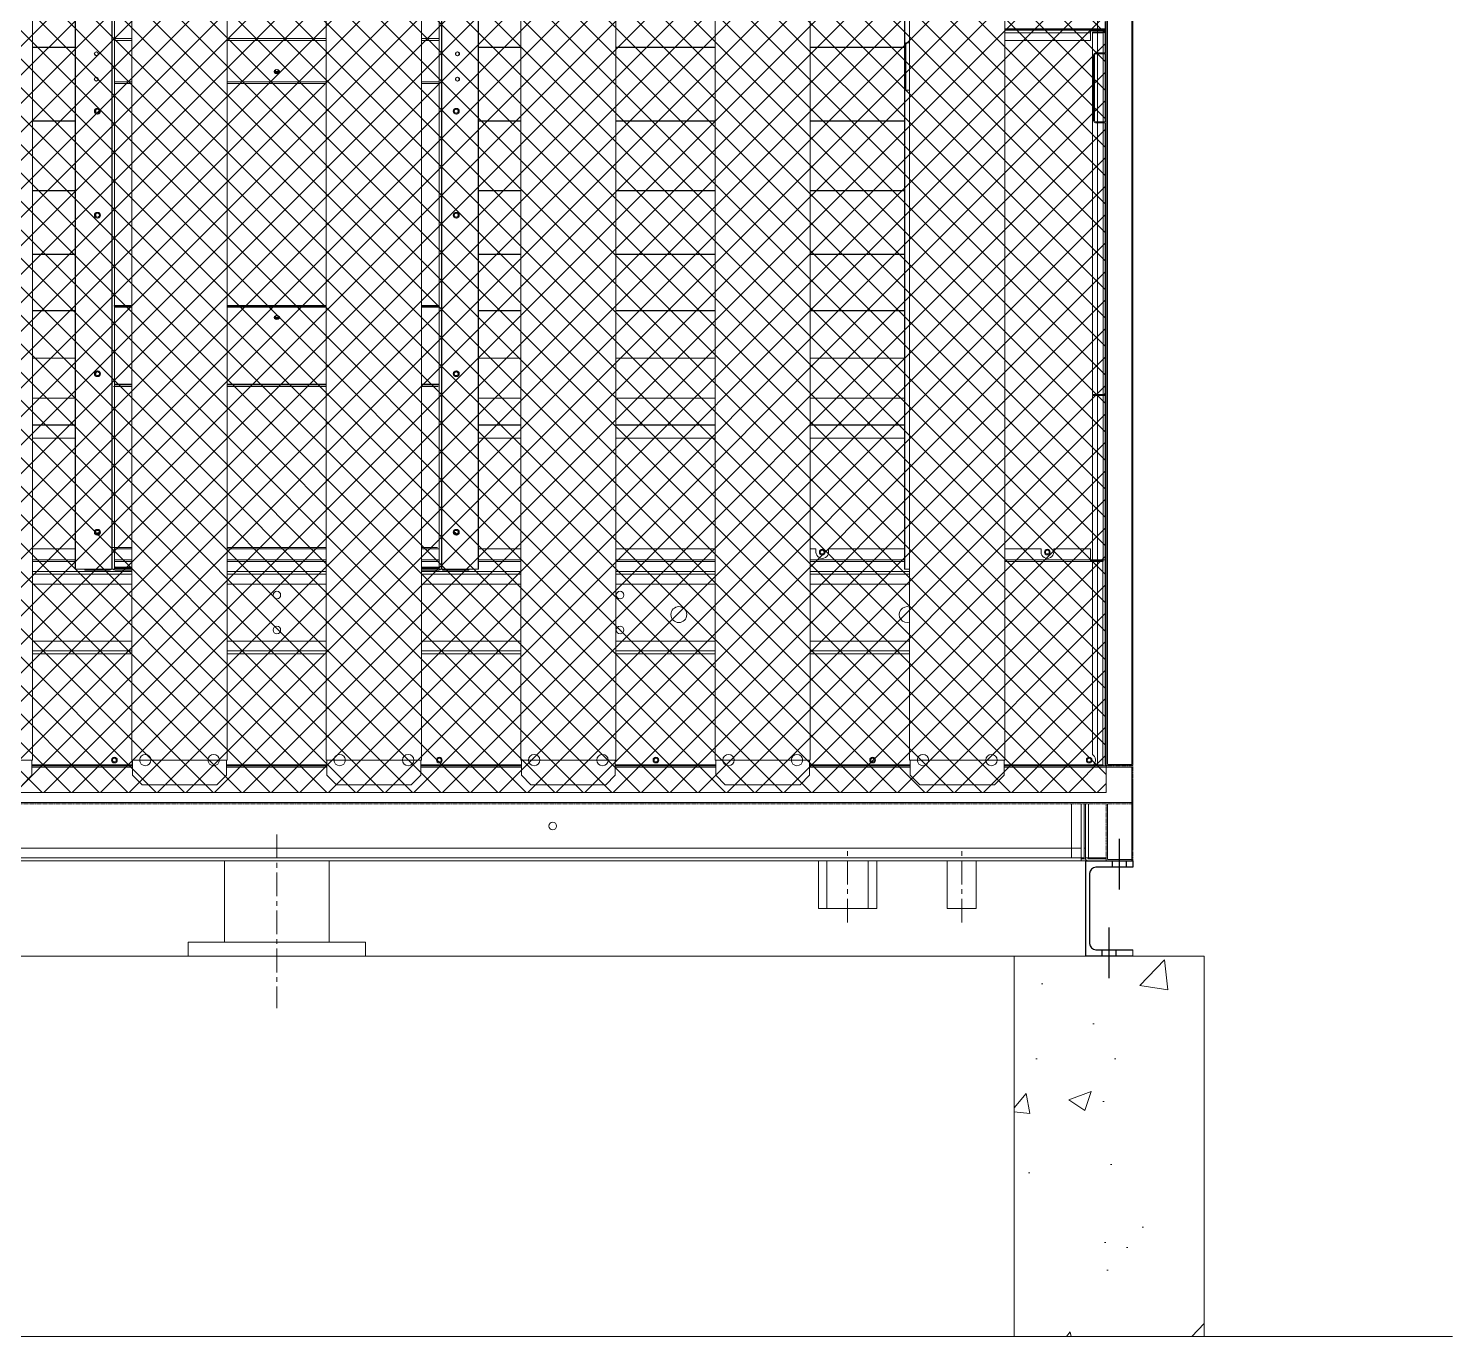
# Model space of a CAD drawing. Header units: millimetres. Extents: x -664091 to 30318, y -141645 to 21846.
# Drawn here: x 21176 to 23421, y 7885 to 9948 of the extents above; entities that cross this region are included whole.
import ezdxf

# ---------------------------------------------------------------- set-up
doc = ezdxf.new("R2010")
doc.units = ezdxf.units.MM
for name, pattern in [('CENTER', [2, 1.25, -0.25, 0.25, -0.25]), ('CENTERX2', [4, 2.5, -0.5, 0.5, -0.5]), ('HIDDEN', [0.375, 0.25, -0.125]), ('HIDDENX2', [0.75, 0.5, -0.25])]:
    doc.linetypes.add(name, pattern=pattern)
for name, color, linetype in [('3', 7, 'Continuous'), ('center', 1, 'CENTER'), ('HIDD', 2, 'HIDDENX2'), ('냉각탑_기초', 23, 'Continuous')]:
    doc.layers.add(name, color=color, linetype=linetype)

# ---------------------------------------------------------------- blocks, each defined once
blk = doc.blocks.new('2')
at = {"lineweight": 5}
h = blk.add_hatch(dxfattribs=at)
h.set_pattern_fill('ANSI37', scale=10)
h.set_pattern_definition([(45, (-923816.314, -479581.744), (-22.4506403, 22.4506403), []), (135, (-923816.314, -479581.744), (-22.4506403, -22.4506403), [])])
h.paths.add_polyline_path([(20259.3, 10823.3), (20259.3, 8743.3), (22875.3, 8743.3), (22875.3, 10823.3)])
at = {"color": 7, "lineweight": 20}
for p, q in [((22875.3, 8790.4), (22875.3, 11632.2)), ((22917.3, 8790.4), (22917.3, 11632.2)), ((21249.1, 9095.4), (21249.1, 10508.9)), ((21249.6, 9095.4), (21249.6, 10508.9)), ((21307.1, 9095.4), (21307.1, 10508.9)), ((21307.6, 9095.4), (21307.6, 10508.9)), ((21311.1, 9095.4), (21311.1, 10507.7)), ((21823.5, 9095.4), (21823.5, 10507.7)), ((21827, 9095.4), (21827, 10508.9)), ((21827.5, 9095.4), (21827.5, 10508.9)), ((21885, 9095.4), (21885, 10508.9)), ((21885.5, 9095.4), (21885.5, 10508.9)), ((22557.1, 9095.4), (22557.1, 10508.9)), ((22557.6, 9095.4), (22557.6, 10508.9)), ((21182.1, 9091.9), (21338.7, 9091.9)), ((21182.1, 9087.2), (21338.7, 9087.2)), ((21488.7, 9091.9), (21645.3, 9091.9)), ((21488.7, 9087.2), (21645.3, 9087.2)), ((21795.3, 9091.9), (21951.9, 9091.9)), ((21795.3, 9087.2), (21951.9, 9087.2)), ((22101.9, 9091.9), (22258.5, 9091.9)), ((22101.9, 9087.2), (22258.5, 9087.2)), ((22408.5, 9091.9), (22565.1, 9091.9)), ((22408.5, 9087.2), (22565.1, 9087.2)), ((21182.1, 9071.9), (21338.7, 9071.9)), ((21488.7, 9071.9), (21645.3, 9071.9)), ((21795.3, 9071.9), (21951.9, 9071.9)), ((22101.9, 9071.9), (22258.5, 9071.9)), ((22408.5, 9071.9), (22565.1, 9071.9)), ((21338.7, 8981.9), (21182.1, 8981.9)), ((21338.7, 8966.6), (21182.1, 8966.6)), ((21338.7, 8961.9), (21182.1, 8961.9)), ((21645.3, 8981.9), (21488.7, 8981.9)), ((21645.3, 8966.6), (21488.7, 8966.6)), ((21645.3, 8961.9), (21488.7, 8961.9)), ((21951.9, 8981.9), (21795.3, 8981.9)), ((21951.9, 8966.6), (21795.3, 8966.6)), ((21951.9, 8961.9), (21795.3, 8961.9)), ((22258.5, 8981.9), (22101.9, 8981.9)), ((22258.5, 8966.6), (22101.9, 8966.6)), ((22258.5, 8961.9), (22101.9, 8961.9)), ((22565.1, 8981.9), (22408.5, 8981.9)), ((22565.1, 8966.6), (22408.5, 8966.6)), ((22565.1, 8961.9), (22408.5, 8961.9)), ((21339.7, 8785.3), (21181.1, 8785.3)), ((21646.3, 8785.3), (21487.7, 8785.3)), ((21952.9, 8785.3), (21794.3, 8785.3)), ((22259.5, 8785.3), (22100.9, 8785.3)), ((22566.1, 8785.3), (22407.5, 8785.3)), ((22835.6, 8785.3), (22714.1, 8785.3)), ((22835.6, 8655.3), (20299, 8655.3)), ((22835.6, 8640), (20299, 8640)), ((22835.6, 8635.3), (20299, 8635.3)), ((22513.2, 8560.3), (22421.2, 8560.3)), ((22670.2, 8560.3), (22624.2, 8560.3))]:
    blk.add_line(p, q, dxfattribs=at)
at = {"lineweight": 20}
for p, q in [((22875.3, 8785.3), (22875.3, 11595.3)), ((22875.3, 10823.3), (22875.3, 8743.3)), ((21182.1, 8794.3), (21182.1, 10783.3)), ((21338.7, 8794.3), (21338.7, 10783.3)), ((21488.7, 8794.3), (21488.7, 10783.3)), ((21645.3, 8794.3), (21645.3, 10783.3)), ((21795.3, 8794.3), (21795.3, 10783.3)), ((21951.9, 8794.3), (21951.9, 10783.3)), ((22101.9, 8794.3), (22101.9, 10783.3)), ((22258.5, 8794.3), (22258.5, 10783.3)), ((22408.5, 8794.3), (22408.5, 10783.3)), ((22565.1, 8794.3), (22565.1, 10783.3)), ((22715.1, 8794.3), (22715.1, 10783.3)), ((21032.1, 8794.3), (21182.1, 8794.3)), ((21181.1, 8794.3), (21181.1, 8770.3)), ((21338.7, 8794.3), (21339.7, 8794.3)), ((21339.7, 8794.3), (21339.7, 8770.3)), ((21487.7, 8794.3), (21488.7, 8794.3)), ((21487.7, 8794.3), (21487.7, 8770.3)), ((21645.3, 8794.3), (21795.3, 8794.3)), ((21646.3, 8794.3), (21646.3, 8770.3)), ((21794.3, 8794.3), (21794.3, 8770.3)), ((21951.9, 8794.3), (22101.9, 8794.3)), ((21952.9, 8794.3), (21952.9, 8770.3)), ((22100.9, 8794.3), (22100.9, 8770.3)), ((22258.5, 8794.3), (22408.5, 8794.3)), ((22259.5, 8794.3), (22259.5, 8770.3)), ((22407.5, 8794.3), (22407.5, 8770.3)), ((22565.1, 8794.3), (22715.1, 8794.3)), ((22566.1, 8794.3), (22566.1, 8770.3)), ((22714.1, 8794.3), (22714.1, 8770.3)), ((21181.1, 8770.3), (21166.1, 8755.3)), ((21339.7, 8770.3), (21354.7, 8755.3)), ((21487.7, 8770.3), (21472.7, 8755.3)), ((21646.3, 8770.3), (21661.3, 8755.3)), ((21794.3, 8770.3), (21779.3, 8755.3)), ((21952.9, 8770.3), (21967.9, 8755.3)), ((22100.9, 8770.3), (22085.9, 8755.3)), ((22259.5, 8770.3), (22274.5, 8755.3)), ((22407.5, 8770.3), (22392.5, 8755.3)), ((22566.1, 8770.3), (22581.1, 8755.3)), ((22714.1, 8770.3), (22699.1, 8755.3)), ((22875.3, 8743.3), (20259.3, 8743.3)), ((21472.7, 8755.3), (21354.7, 8755.3)), ((21779.3, 8755.3), (21661.3, 8755.3)), ((22085.9, 8755.3), (21967.9, 8755.3)), ((22392.5, 8755.3), (22274.5, 8755.3)), ((22699.1, 8755.3), (22581.1, 8755.3))]:
    blk.add_line(p, q, dxfattribs=at)
at = {"color": 0, "lineweight": 20}
for p, q in [((22861.4, 8786.9), (22861.4, 10707.7)), ((21339.7, 8794.3), (21487.7, 8794.3)), ((22842.3, 8635.3), (22917.3, 8635.3))]:
    blk.add_line(p, q, dxfattribs=at)
at = {"color": 7, "lineweight": 20, "ltscale": 0.00658}
blk.add_line((22873.3, 9947.2), (22873.3, 9959), dxfattribs=at)
at = {"color": 7, "lineweight": 20, "ltscale": 0.284667}
for p, q in [((21311.1, 9932), (21338.7, 9932)), ((21311.1, 9928.9), (21338.7, 9928.9)), ((21488.7, 9932), (21645.3, 9932)), ((21488.7, 9928.9), (21645.3, 9928.9)), ((21795.3, 9932), (21823.5, 9932)), ((21795.3, 9928.9), (21823.5, 9928.9)), ((21338.7, 9861.3), (21311.1, 9861.3)), ((21645.3, 9861.3), (21488.7, 9861.3)), ((21823.5, 9861.3), (21795.3, 9861.3)), ((21311.1, 9511), (21338.7, 9511)), ((21311.1, 9509.9), (21338.7, 9509.9)), ((21338.7, 9509.5), (21311.1, 9509.5)), ((21338.7, 9508.4), (21311.1, 9508.4)), ((21488.7, 9511), (21645.3, 9511)), ((21488.7, 9509.9), (21645.3, 9509.9)), ((21645.3, 9509.5), (21488.7, 9509.5)), ((21645.3, 9508.4), (21488.7, 9508.4)), ((21795.3, 9511), (21823.5, 9511)), ((21795.3, 9509.9), (21823.5, 9509.9)), ((21823.5, 9509.5), (21795.3, 9509.5)), ((21823.5, 9508.4), (21795.3, 9508.4)), ((21311.1, 9386.9), (21338.7, 9386.9)), ((21488.7, 9386.9), (21645.3, 9386.9)), ((21795.3, 9386.9), (21823.5, 9386.9)), ((21311.1, 9385.8), (21338.7, 9385.8)), ((21488.7, 9385.8), (21645.3, 9385.8)), ((21795.3, 9385.8), (21823.5, 9385.8)), ((21311.1, 9110.3), (21338.7, 9110.3)), ((21311.1, 9107.2), (21338.7, 9107.2)), ((21488.7, 9110.3), (21645.3, 9110.3)), ((21488.7, 9107.2), (21645.3, 9107.2)), ((21795.3, 9110.3), (21823.5, 9110.3)), ((21795.3, 9107.2), (21823.5, 9107.2))]:
    blk.add_line(p, q, dxfattribs=at)
at = {"color": 7, "lineweight": 20, "ltscale": 0.100501}
for p, q in [((22715.1, 9947.2), (22873.3, 9947.2)), ((22715.1, 9946.1), (22873.3, 9946.1))]:
    blk.add_line(p, q, dxfattribs=at)
at = {"color": 7, "lineweight": 20, "ltscale": 0.087667}
for p, q in [((22850.2, 9945.4), (22715.1, 9945.4)), ((22850.2, 9941), (22715.1, 9941)), ((22715.1, 9928.9), (22850.2, 9928.9))]:
    blk.add_line(p, q, dxfattribs=at)
at = {"color": 7, "lineweight": 20, "ltscale": 0.011111}
for p, q in [((22870.2, 9945.4), (22850.2, 9945.4)), ((22850.2, 9944.3), (22870.2, 9944.3)), ((22850.2, 9110.3), (22870.2, 9110.3)), ((22870.2, 9108.8), (22850.2, 9108.8)), ((22850.2, 9107.2), (22870.2, 9107.2))]:
    blk.add_line(p, q, dxfattribs=at)
at = {"color": 7, "lineweight": 20, "ltscale": 0.002435}
blk.add_line((22850.2, 9945.4), (22850.2, 9941), dxfattribs=at)
at = {"color": 7, "lineweight": 20, "ltscale": 0.006739}
blk.add_line((22850.2, 9928.9), (22850.2, 9941), dxfattribs=at)
at = {"color": 7, "lineweight": 20, "ltscale": 0.000618889}
blk.add_line((22853.3, 9942.1), (22853.3, 9941), dxfattribs=at)
at = {"color": 7, "lineweight": 20, "ltscale": 0.009389}
for p, q in [((22853.3, 9942.1), (22870.2, 9942.1)), ((22853.3, 9941), (22870.2, 9941)), ((22853.3, 9370.8), (22870.2, 9370.8)), ((22853.3, 9369), (22870.2, 9369)), ((22850.2, 9127.2), (22850.2, 9110.3)), ((22853.3, 9110.3), (22870.2, 9110.3))]:
    blk.add_line(p, q, dxfattribs=at)
at = {"color": 7, "lineweight": 20, "ltscale": 0.316783}
blk.add_line((22853.3, 9941), (22853.3, 9370.8), dxfattribs=at)
at = {"color": 7, "lineweight": 20, "ltscale": 0.000403556}
blk.add_line((22870.2, 9945.4), (22870.2, 9946.1), dxfattribs=at)
at = {"color": 7, "lineweight": 20, "ltscale": 0.00222}
blk.add_line((22870.2, 9946.1), (22870.2, 9942.1), dxfattribs=at)
at = {"color": 7, "lineweight": 20, "ltscale": 0.000638044}
blk.add_line((22870.2, 9944.3), (22870.2, 9945.4), dxfattribs=at)
at = {"color": 7, "lineweight": 20, "ltscale": 0.017627}
blk.add_line((22870.2, 9909.3), (22870.2, 9941), dxfattribs=at)
at = {"color": 7, "lineweight": 20, "ltscale": 0.00164}
for p, q in [((22871.7, 9946.1), (22871.7, 9943.2)), ((22873.3, 9946.1), (22873.3, 9943.2))]:
    blk.add_line(p, q, dxfattribs=at)
at = {"color": 7, "lineweight": 20, "ltscale": 0.000590625}
blk.add_line((22873.3, 9946.1), (22873.3, 9947.2), dxfattribs=at)
at = {"color": 7, "lineweight": 20, "ltscale": 0.018559}
blk.add_line((22873.3, 9909.8), (22873.3, 9943.2), dxfattribs=at)
at = {"color": 7, "lineweight": 20, "ltscale": 0.000888889}
for p, q in [((22873.7, 9947.7), (22875.3, 9947.7)), ((22873.7, 9760.9), (22875.3, 9760.9)), ((22871.7, 9370.2), (22873.3, 9370.2)), ((21264.6, 9093.5), (21264.6, 9095.1)), ((21303.5, 9095.1), (21303.5, 9093.5)), ((21828, 9095.1), (21829.6, 9095.1)), ((21870, 9095.1), (21870, 9093.5)), ((22870.2, 9108.8), (22870.2, 9107.2)), ((22870.3, 8785.3), (22870.3, 8786.9))]:
    blk.add_line(p, q, dxfattribs=at)
at = {"color": 7, "lineweight": 20, "ltscale": 0.0205}
for p, q in [((22873.7, 9910.8), (22873.7, 9947.7)), ((22873.7, 9797.8), (22873.7, 9760.9))]:
    blk.add_line(p, q, dxfattribs=at)
at = {"color": 7, "lineweight": 20, "ltscale": 0.373111}
for p, q in [((21249.1, 9918.5), (21182.1, 9918.5)), ((21182.1, 9918.4), (21249.1, 9918.4)), ((21182.1, 9918.1), (21249.1, 9918.1)), ((21249.1, 9918), (21182.1, 9918)), ((21951.9, 9918.5), (21885.5, 9918.5)), ((21885.5, 9918.4), (21951.9, 9918.4)), ((21885.5, 9918.1), (21951.9, 9918.1)), ((21951.9, 9918), (21885.5, 9918)), ((22258.5, 9918.5), (22101.9, 9918.5)), ((22101.9, 9918.4), (22258.5, 9918.4)), ((22101.9, 9918.1), (22258.5, 9918.1)), ((22258.5, 9918), (22101.9, 9918)), ((22557.1, 9918.5), (22408.5, 9918.5)), ((22408.5, 9918.4), (22557.1, 9918.4)), ((22408.5, 9918.1), (22557.1, 9918.1)), ((22557.1, 9918), (22408.5, 9918)), ((21249.1, 9802.3), (21182.1, 9802.3)), ((21182.1, 9802.2), (21249.1, 9802.2)), ((21182.1, 9802), (21249.1, 9802)), ((21249.1, 9801.9), (21182.1, 9801.9)), ((21951.9, 9802.3), (21885.5, 9802.3)), ((21885.5, 9802.2), (21951.9, 9802.2)), ((21885.5, 9802), (21951.9, 9802)), ((21951.9, 9801.9), (21885.5, 9801.9)), ((22258.5, 9802.3), (22101.9, 9802.3)), ((22101.9, 9802.2), (22258.5, 9802.2)), ((22101.9, 9802), (22258.5, 9802)), ((22258.5, 9801.9), (22101.9, 9801.9)), ((22557.1, 9802.3), (22408.5, 9802.3)), ((22408.5, 9802.2), (22557.1, 9802.2)), ((22408.5, 9802), (22557.1, 9802)), ((22557.1, 9801.9), (22408.5, 9801.9)), ((21249.1, 9692.5), (21182.1, 9692.5)), ((21182.1, 9692.4), (21249.1, 9692.4)), ((21182.1, 9692.2), (21249.1, 9692.2)), ((21249.1, 9692.1), (21182.1, 9692.1)), ((21951.9, 9692.5), (21885.5, 9692.5)), ((21885.5, 9692.4), (21951.9, 9692.4)), ((21885.5, 9692.2), (21951.9, 9692.2)), ((21951.9, 9692.1), (21885.5, 9692.1)), ((22258.5, 9692.5), (22101.9, 9692.5)), ((22101.9, 9692.4), (22258.5, 9692.4)), ((22101.9, 9692.2), (22258.5, 9692.2)), ((22258.5, 9692.1), (22101.9, 9692.1)), ((22557.1, 9692.5), (22408.5, 9692.5)), ((22408.5, 9692.4), (22557.1, 9692.4)), ((22408.5, 9692.2), (22557.1, 9692.2)), ((22557.1, 9692.1), (22408.5, 9692.1)), ((21249.1, 9591.9), (21182.1, 9591.9)), ((21182.1, 9591.8), (21249.1, 9591.8)), ((21182.1, 9591.6), (21249.1, 9591.6)), ((21249.1, 9591.5), (21182.1, 9591.5)), ((21951.9, 9591.9), (21885.5, 9591.9)), ((21885.5, 9591.8), (21951.9, 9591.8)), ((21885.5, 9591.6), (21951.9, 9591.6)), ((21951.9, 9591.5), (21885.5, 9591.5)), ((22258.5, 9591.9), (22101.9, 9591.9)), ((22101.9, 9591.8), (22258.5, 9591.8)), ((22101.9, 9591.6), (22258.5, 9591.6)), ((22258.5, 9591.5), (22101.9, 9591.5)), ((22557.1, 9591.9), (22408.5, 9591.9)), ((22408.5, 9591.8), (22557.1, 9591.8)), ((22408.5, 9591.6), (22557.1, 9591.6)), ((22557.1, 9591.5), (22408.5, 9591.5)), ((21249.1, 9503), (21182.1, 9503)), ((21182.1, 9502.9), (21249.1, 9502.9)), ((21182.1, 9502.7), (21249.1, 9502.7)), ((21249.1, 9502.6), (21182.1, 9502.6)), ((21951.9, 9503), (21885.5, 9503)), ((21885.5, 9502.9), (21951.9, 9502.9)), ((21885.5, 9502.7), (21951.9, 9502.7)), ((21951.9, 9502.6), (21885.5, 9502.6)), ((22258.5, 9503), (22101.9, 9503)), ((22101.9, 9502.9), (22258.5, 9502.9)), ((22101.9, 9502.7), (22258.5, 9502.7)), ((22258.5, 9502.6), (22101.9, 9502.6)), ((22557.1, 9503), (22408.5, 9503)), ((22408.5, 9502.9), (22557.1, 9502.9)), ((22408.5, 9502.7), (22557.1, 9502.7)), ((22557.1, 9502.6), (22408.5, 9502.6)), ((21249.1, 9428.1), (21182.1, 9428.1)), ((21182.1, 9428), (21249.1, 9428)), ((21182.1, 9427.9), (21249.1, 9427.9)), ((21249.1, 9427.8), (21182.1, 9427.8)), ((21951.9, 9428.1), (21885.5, 9428.1)), ((21885.5, 9428), (21951.9, 9428)), ((21885.5, 9427.9), (21951.9, 9427.9)), ((21951.9, 9427.8), (21885.5, 9427.8)), ((22258.5, 9428.1), (22101.9, 9428.1)), ((22101.9, 9428), (22258.5, 9428)), ((22101.9, 9427.9), (22258.5, 9427.9)), ((22258.5, 9427.8), (22101.9, 9427.8)), ((22557.1, 9428.1), (22408.5, 9428.1)), ((22408.5, 9428), (22557.1, 9428)), ((22408.5, 9427.9), (22557.1, 9427.9)), ((22557.1, 9427.8), (22408.5, 9427.8)), ((21249.1, 9365.1), (21182.1, 9365.1)), ((21182.1, 9365), (21249.1, 9365)), ((21182.1, 9364.9), (21249.1, 9364.9)), ((21249.1, 9364.9), (21182.1, 9364.9)), ((21951.9, 9365.1), (21885.5, 9365.1)), ((21885.5, 9365), (21951.9, 9365)), ((21885.5, 9364.9), (21951.9, 9364.9)), ((21951.9, 9364.9), (21885.5, 9364.9)), ((22258.5, 9365.1), (22101.9, 9365.1)), ((22101.9, 9365), (22258.5, 9365)), ((22101.9, 9364.9), (22258.5, 9364.9)), ((22258.5, 9364.9), (22101.9, 9364.9)), ((22557.1, 9365.1), (22408.5, 9365.1)), ((22408.5, 9365), (22557.1, 9365)), ((22408.5, 9364.9), (22557.1, 9364.9)), ((22557.1, 9364.9), (22408.5, 9364.9)), ((21249.1, 9322.7), (21182.1, 9322.7)), ((21182.1, 9322.6), (21249.1, 9322.6)), ((21182.1, 9322.6), (21249.1, 9322.6)), ((21249.1, 9322.6), (21182.1, 9322.6)), ((21951.9, 9322.7), (21885.5, 9322.7)), ((21885.5, 9322.6), (21951.9, 9322.6)), ((21885.5, 9322.6), (21951.9, 9322.6)), ((21951.9, 9322.6), (21885.5, 9322.6)), ((22258.5, 9322.7), (22101.9, 9322.7)), ((22101.9, 9322.6), (22258.5, 9322.6)), ((22101.9, 9322.6), (22258.5, 9322.6)), ((22258.5, 9322.6), (22101.9, 9322.6)), ((22557.1, 9322.7), (22408.5, 9322.7)), ((22408.5, 9322.6), (22557.1, 9322.6)), ((22408.5, 9322.6), (22557.1, 9322.6)), ((22557.1, 9322.6), (22408.5, 9322.6)), ((21182.1, 9302), (21249.1, 9302)), ((21182.1, 9302), (21249.1, 9302)), ((21249.1, 9302), (21182.1, 9302)), ((21885.5, 9302), (21951.9, 9302)), ((21885.5, 9302), (21951.9, 9302)), ((21951.9, 9302), (21885.5, 9302)), ((22101.9, 9302), (22258.5, 9302)), ((22101.9, 9302), (22258.5, 9302)), ((22258.5, 9302), (22101.9, 9302)), ((22408.5, 9302), (22557.1, 9302)), ((22408.5, 9302), (22557.1, 9302)), ((22557.1, 9302), (22408.5, 9302)), ((21182.1, 9110.3), (21249.1, 9110.3)), ((21182.1, 9107.2), (21249.1, 9107.2)), ((21885.5, 9110.3), (21951.9, 9110.3)), ((21885.5, 9107.2), (21951.9, 9107.2)), ((22101.9, 9110.3), (22258.5, 9110.3)), ((22101.9, 9107.2), (22258.5, 9107.2)), ((22408.5, 9110.3), (22557.1, 9110.3)), ((22408.5, 9107.2), (22557.1, 9107.2))]:
    blk.add_line(p, q, dxfattribs=at)
at = {"color": 7, "lineweight": 20, "ltscale": 0.033333}
for p, q in [((22565.1, 9925.4), (22559.2, 9925.4)), ((22559.2, 9850.4), (22565.1, 9850.4))]:
    blk.add_line(p, q, dxfattribs=at)
at = {"color": 7, "lineweight": 20, "ltscale": 0.041667}
blk.add_line((22559.2, 9850.4), (22559.2, 9925.4), dxfattribs=at)
at = {"color": 7, "lineweight": 20, "ltscale": 0.057667}
for p, q in [((22855.3, 9906.2), (22855.3, 9802.4)), ((22856.9, 9906.2), (22856.9, 9802.4))]:
    blk.add_line(p, q, dxfattribs=at)
at = {"color": 7, "lineweight": 20, "ltscale": 0.007667}
for p, q in [((22858.4, 9909.3), (22872.2, 9909.3)), ((22858.4, 9907.7), (22872.2, 9907.7)), ((22858.4, 9800.9), (22872.2, 9800.9)), ((22872.2, 9799.3), (22858.4, 9799.3))]:
    blk.add_line(p, q, dxfattribs=at)
at = {"color": 7, "lineweight": 20, "ltscale": 0.059333}
blk.add_line((22870.2, 9800.9), (22870.2, 9907.7), dxfattribs=at)
at = {"color": 7, "lineweight": 20, "ltscale": 0.059558}
blk.add_line((22873.3, 9800.7), (22873.3, 9907.9), dxfattribs=at)
at = {"color": 7, "lineweight": 20, "ltscale": 0.284666}
for p, q in [((21311.1, 9863.7), (21338.7, 9863.7)), ((21488.7, 9863.7), (21645.3, 9863.7)), ((21795.3, 9863.7), (21823.5, 9863.7))]:
    blk.add_line(p, q, dxfattribs=at)
at = {"color": 7, "lineweight": 20, "ltscale": 0.238045}
blk.add_line((22870.2, 9370.8), (22870.2, 9799.3), dxfattribs=at)
at = {"color": 7, "lineweight": 20, "ltscale": 0.236578}
blk.add_line((22873.3, 9373), (22873.3, 9798.8), dxfattribs=at)
at = {"color": 7, "linetype": 'Continuous', "lineweight": 20}
for p, q in [((21310.1, 9510.4), (21338.7, 9510.4)), ((21488.7, 9510.4), (21645.3, 9510.4)), ((21795.3, 9510.4), (21822.5, 9510.4)), ((21309.5, 9383.4), (21338.7, 9383.4)), ((21488.7, 9383.4), (21645.3, 9383.4)), ((21795.3, 9383.4), (21821.9, 9383.4)), ((21308.4, 9129.4), (21338.7, 9129.4)), ((21488.7, 9129.4), (21645.3, 9129.4)), ((21795.3, 9129.4), (21820.8, 9129.4)), ((21339, 8786.9), (21339, 8794.3))]:
    blk.add_line(p, q, dxfattribs=at)
at = {"color": 7, "lineweight": 20, "ltscale": 0.143679}
for p, q in [((22853.3, 9110.3), (22853.3, 9369)), ((22870.2, 9110.3), (22870.2, 9369)), ((22873.3, 9110.3), (22873.3, 9369))]:
    blk.add_line(p, q, dxfattribs=at)
at = {"color": 7, "lineweight": 20, "ltscale": 0.00103}
blk.add_line((22870.2, 9369), (22870.2, 9370.8), dxfattribs=at)
at = {"color": 7, "lineweight": 20, "ltscale": 0.001722}
for p, q in [((22873.3, 9369), (22870.2, 9369)), ((22850.2, 9107.2), (22850.2, 9110.3)), ((22873.3, 9110.3), (22870.2, 9110.3))]:
    blk.add_line(p, q, dxfattribs=at)
at = {"color": 7, "lineweight": 20, "ltscale": 0.00048142}
blk.add_line((22871.7, 9370.2), (22871.7, 9371.1), dxfattribs=at)
at = {"color": 7, "lineweight": 20, "ltscale": 0.000698042}
for p, q in [((22871.7, 9370.2), (22871.7, 9369)), ((22873.3, 9369), (22873.3, 9370.2))]:
    blk.add_line(p, q, dxfattribs=at)
at = {"color": 7, "lineweight": 20, "ltscale": 0.000157563}
blk.add_line((22873.1, 9372.1), (22873.3, 9372.1), dxfattribs=at)
at = {"color": 7, "lineweight": 20, "ltscale": 0.008061}
blk.add_line((22873.3, 9370.2), (22873.3, 9384.7), dxfattribs=at)
at = {"color": 7, "lineweight": 20, "ltscale": 0.000501055}
blk.add_line((22873.3, 9372.1), (22873.3, 9373), dxfattribs=at)
at = {"color": 7, "lineweight": 20, "ltscale": 0.128777}
blk.add_line((21249.1, 9127.2), (21182.1, 9127.2), dxfattribs=at)
at = {"color": 7, "lineweight": 20, "ltscale": 0.02289}
blk.add_line((21338.7, 9127.2), (21311.1, 9127.2), dxfattribs=at)
at = {"color": 7, "lineweight": 20, "ltscale": 0.186111}
for p, q in [((21645.3, 9127.2), (21488.7, 9127.2)), ((22258.5, 9127.2), (22101.9, 9127.2)), ((22417.3, 9127.2), (22408.5, 9127.2))]:
    blk.add_line(p, q, dxfattribs=at)
at = {"color": 7, "lineweight": 20, "ltscale": 0.053444}
blk.add_line((21823.5, 9127.2), (21795.3, 9127.2), dxfattribs=at)
at = {"color": 7, "lineweight": 20, "ltscale": 0.098223}
blk.add_line((21951.9, 9127.2), (21885.5, 9127.2), dxfattribs=at)
at = {"color": 7, "lineweight": 20, "ltscale": 0.002747}
for p, q in [((22417.3, 9122.3), (22417.3, 9127.2)), ((22437.3, 9127.2), (22437.3, 9122.3)), ((22772.3, 9122.3), (22772.3, 9127.2)), ((22792.3, 9127.2), (22792.3, 9122.3))]:
    blk.add_line(p, q, dxfattribs=at)
at = {"color": 7, "lineweight": 20, "ltscale": 0.066555}
blk.add_line((22557.1, 9127.2), (22437.3, 9127.2), dxfattribs=at)
at = {"color": 7, "lineweight": 20, "ltscale": 0.047056}
blk.add_line((22772.3, 9127.2), (22715.1, 9127.2), dxfattribs=at)
at = {"color": 7, "lineweight": 20, "ltscale": 0.032167}
blk.add_line((22850.2, 9127.2), (22792.3, 9127.2), dxfattribs=at)
at = {"color": 7, "lineweight": 20, "ltscale": 0.032222}
for p, q in [((21307.1, 9095.4), (21249.1, 9095.4)), ((21307.6, 9095.4), (21249.6, 9095.4)), ((21827, 9095.4), (21885, 9095.4)), ((21827.5, 9095.4), (21885.5, 9095.4)), ((22565.1, 9095.4), (22557.1, 9095.4)), ((22565.1, 9095.4), (22557.6, 9095.4))]:
    blk.add_line(p, q, dxfattribs=at)
at = {"color": 7, "lineweight": 20, "ltscale": 0.000166667}
for p, q in [((21264.6, 9095.4), (21264.6, 9095.1)), ((21305, 9095.4), (21305, 9095.1)), ((21829.6, 9095.4), (21829.6, 9095.1)), ((21870, 9095.4), (21870, 9095.1)), ((22869.8, 8638.8), (22869.8, 8638.5))]:
    blk.add_line(p, q, dxfattribs=at)
at = {"color": 7, "lineweight": 20, "ltscale": 0.022444}
for p, q in [((21305, 9095.1), (21264.6, 9095.1)), ((21829.6, 9095.1), (21870, 9095.1)), ((21870, 9095.1), (21829.6, 9095.1)), ((21829.6, 9093.5), (21870, 9093.5))]:
    blk.add_line(p, q, dxfattribs=at)
at = {"color": 7, "lineweight": 20, "ltscale": 0.021611}
for p, q in [((21303.5, 9095.1), (21264.6, 9095.1)), ((21303.5, 9093.5), (21264.6, 9093.5))]:
    blk.add_line(p, q, dxfattribs=at)
at = {"color": 7, "lineweight": 20, "ltscale": 0.000833333}
for p, q in [((21308.6, 9095.4), (21307.1, 9095.4)), ((21309.1, 9095.4), (21307.6, 9095.4)), ((21825.5, 9095.4), (21827, 9095.4)), ((21826, 9095.4), (21827.5, 9095.4)), ((22870.2, 9110.3), (22870.2, 9108.8)), ((22847, 8640), (22845.5, 8640)), ((22869.8, 8638.8), (22871.3, 8638.8))]:
    blk.add_line(p, q, dxfattribs=at)
at = {"color": 7, "lineweight": 20, "ltscale": 0.001111}
for p, q in [((21310.6, 9095.4), (21308.6, 9095.4)), ((21311.1, 9095.4), (21309.1, 9095.4)), ((21823.5, 9095.4), (21825.5, 9095.4)), ((21824, 9095.4), (21826, 9095.4)), ((22873.3, 9067.1), (22875.3, 9067.1)), ((22875.3, 8962.1), (22873.3, 8962.1)), ((22873.3, 8912.1), (22875.3, 8912.1)), ((22842.3, 8655.3), (22840.3, 8655.3)), ((22871.3, 8638.8), (22873.3, 8638.8))]:
    blk.add_line(p, q, dxfattribs=at)
at = {"color": 7, "lineweight": 20, "ltscale": 0.031945}
blk.add_line((21311.1, 9098.7), (21338.7, 9098.7), dxfattribs=at)
at = {"color": 7, "lineweight": 20, "ltscale": 0.031389}
for p, q in [((21311.1, 9098.7), (21338.7, 9098.7)), ((21312.1, 9095.9), (21338.7, 9095.9)), ((21312.6, 9095.9), (21338.7, 9095.9)), ((21823.5, 9098.7), (21795.3, 9098.7)), ((21822.5, 9095.9), (21795.3, 9095.9)), ((21822, 9095.9), (21795.3, 9095.9)), ((21312.1, 9093.9), (21338.7, 9093.9)), ((21312.6, 9093.9), (21338.7, 9093.9)), ((21822.5, 9093.9), (21795.3, 9093.9)), ((21822, 9093.9), (21795.3, 9093.9))]:
    blk.add_line(p, q, dxfattribs=at)
at = {"color": 7, "lineweight": 20, "ltscale": 0.031862}
for p, q in [((21311.3, 9096.7), (21338.7, 9096.7)), ((21823.4, 9096.7), (21795.3, 9096.7))]:
    blk.add_line(p, q, dxfattribs=at)
at = {"color": 7, "lineweight": 20, "ltscale": 0.031307}
blk.add_line((21311.3, 9096.7), (21338.7, 9096.7), dxfattribs=at)
at = {"color": 7, "lineweight": 20, "ltscale": 0.031944}
blk.add_line((21823.5, 9098.7), (21795.3, 9098.7), dxfattribs=at)
at = {"color": 7, "lineweight": 20, "ltscale": 0.031306}
blk.add_line((21823.4, 9096.7), (21795.3, 9096.7), dxfattribs=at)
at = {"color": 7, "lineweight": 20, "ltscale": 0.000166668}
blk.add_line((21828, 9095.1), (21828, 9095.4), dxfattribs=at)
at = {"color": 7, "lineweight": 20, "ltscale": 0.000444384}
blk.add_line((21870, 9095.1), (21870, 9094.3), dxfattribs=at)
at = {"color": 7, "lineweight": 20, "ltscale": 0.090334}
for p, q in [((22715.1, 9110.3), (22850.2, 9110.3)), ((22715.1, 9107.2), (22850.2, 9107.2))]:
    blk.add_line(p, q, dxfattribs=at)
at = {"color": 7, "lineweight": 20, "ltscale": 0.169047}
blk.add_line((22853.3, 8803), (22853.3, 9107.2), dxfattribs=at)
at = {"color": 7, "lineweight": 20, "ltscale": 0.177968}
blk.add_line((22869.8, 9107.2), (22869.8, 8786.9), dxfattribs=at)
at = {"color": 7, "lineweight": 20, "ltscale": 0.180579}
blk.add_line((22873.3, 9110.3), (22873.3, 8785.3), dxfattribs=at)
at = {"color": 7, "lineweight": 20, "ltscale": 0.482222}
for p, q in [((21339.7, 8786.9), (21181.1, 8786.9)), ((21339.7, 8785.3), (21181.1, 8785.3)), ((21646.3, 8786.9), (21487.7, 8786.9)), ((21646.3, 8785.3), (21487.7, 8785.3)), ((21952.9, 8786.9), (21794.3, 8786.9)), ((21952.9, 8785.3), (21794.3, 8785.3))]:
    blk.add_line(p, q, dxfattribs=at)
at = {"color": 7, "lineweight": 20, "ltscale": 0.481667}
for p, q in [((22100.9, 8786.9), (22259.5, 8786.9)), ((22100.9, 8785.3), (22259.5, 8785.3)), ((22407.5, 8786.9), (22566.1, 8786.9)), ((22407.5, 8785.3), (22566.1, 8785.3)), ((22714.1, 8786.9), (22870.3, 8786.9)), ((22714.1, 8785.3), (22870.3, 8785.3))]:
    blk.add_line(p, q, dxfattribs=at)
at = {"color": 7, "lineweight": 20, "ltscale": 0.002805}
blk.add_line((22875.3, 8785.3), (22875.3, 8790.3), dxfattribs=at)
at = {"color": 7, "lineweight": 20, "ltscale": 0.06}
blk.add_line((22917.3, 8765.3), (22917.3, 8657.3), dxfattribs=at)
at = {"color": 7, "lineweight": 20, "ltscale": 0.060001}
blk.add_line((22917.3, 8765.3), (22917.3, 8657.3), dxfattribs=at)
at = {"color": 7, "lineweight": 20, "ltscale": 0.0685}
for p, q in [((22820.3, 8725.3), (22820.3, 8640)), ((22835.6, 8640), (22835.6, 8725.3)), ((22840.3, 8640), (22840.3, 8725.3))]:
    blk.add_line(p, q, dxfattribs=at)
at = {"color": 7, "lineweight": 20, "ltscale": 0.078111}
for p, q in [((22842.3, 8725.3), (22842.3, 8640)), ((22847, 8725.3), (22847, 8640))]:
    blk.add_line(p, q, dxfattribs=at)
at = {"color": 1, "linetype": 'CENTERX2', "ltscale": 50}
for p, q in [((22896.3, 8590.3), (22896.3, 8670.3)), ((22879.8, 8450.3), (22879.8, 8530.3))]:
    blk.add_line(p, q, dxfattribs=at)
at = {"color": 7, "lineweight": 20, "ltscale": 0.0085}
for p, q in [((22835.6, 8640), (22835.6, 8655.3)), ((22820.3, 8640), (22835.6, 8640))]:
    blk.add_line(p, q, dxfattribs=at)
at = {"color": 7, "lineweight": 20, "ltscale": 0.071111}
for p, q in [((21484.7, 8635.3), (21484.7, 8507.3)), ((21649.9, 8635.3), (21649.9, 8507.3))]:
    blk.add_line(p, q, dxfattribs=at)
at = {"lineweight": 5}
for p, q in [((22421.2, 8560.3), (22421.2, 8635.3)), ((22434.7, 8560.3), (22434.7, 8635.3)), ((22499.7, 8560.3), (22499.7, 8635.3)), ((22513.2, 8560.3), (22513.2, 8635.3)), ((22624.2, 8560.3), (22624.2, 8635.3)), ((22670.2, 8560.3), (22670.2, 8635.3)), ((20292.3, 8485.3), (22842.3, 8485.3))]:
    blk.add_line(p, q, dxfattribs=at)
at = {"color": 7, "lineweight": 20, "ltscale": 0.002611}
for p, q in [((22835.6, 8640), (22835.6, 8635.3)), ((22840.3, 8640), (22835.6, 8640)), ((22842.3, 8640), (22847, 8640))]:
    blk.add_line(p, q, dxfattribs=at)
at = {"color": 7, "lineweight": 20, "ltscale": 0.003809}
blk.add_line((22842.5, 8638.8), (22835.6, 8638.8), dxfattribs=at)
at = {"color": 7, "lineweight": 20, "ltscale": 0.006333}
blk.add_line((22847, 8635.3), (22835.6, 8635.3), dxfattribs=at)
at = {"color": 7, "lineweight": 25, "ltscale": 0.125}
for p, q in [((22842.3, 8635.3), (22917.3, 8635.3)), ((22917.3, 8485.3), (22842.3, 8485.3))]:
    blk.add_line(p, q, dxfattribs=at)
at = {"ltscale": 25}
blk.add_line((22842.3, 8635.3), (22842.3, 8485.3), dxfattribs=at)
at = {"color": 7, "lineweight": 20, "ltscale": 0.013167}
blk.add_line((22869.8, 8638.8), (22846.1, 8638.8), dxfattribs=at)
at = {"color": 7, "lineweight": 20, "ltscale": 0.036444}
for p, q in [((22875.3, 8640), (22847, 8640)), ((22847, 8640), (22875.3, 8640)), ((22875.3, 8638.5), (22847, 8638.5)), ((22912.6, 8635.3), (22847, 8635.3))]:
    blk.add_line(p, q, dxfattribs=at)
at = {"color": 7, "lineweight": 25, "ltscale": 0.05125}
for p, q in [((22917.3, 8625.3), (22858.8, 8625.3)), ((22858.8, 8495.3), (22917.3, 8495.3))]:
    blk.add_line(p, q, dxfattribs=at)
at = {"color": 7, "lineweight": 20, "ltscale": 0.000667643}
blk.add_line((22869.8, 8638.8), (22869.8, 8640), dxfattribs=at)
at = {"color": 7, "lineweight": 20, "ltscale": 0.00066766}
blk.add_line((22869.8, 8638.8), (22869.8, 8640), dxfattribs=at)
at = {"color": 7, "lineweight": 20, "ltscale": 0.00066667}
for p, q in [((22871.3, 8640), (22871.3, 8638.8)), ((22875.3, 8638.8), (22875.3, 8640))]:
    blk.add_line(p, q, dxfattribs=at)
at = {"color": 7, "lineweight": 20, "ltscale": 0.000667645}
blk.add_line((22873.3, 8638.8), (22873.3, 8640), dxfattribs=at)
for p, q in [((22885.3, 8625.3), (22885.3, 8635.3)), ((22907.3, 8625.3), (22907.3, 8635.3)), ((22868.8, 8485.3), (22868.8, 8495.3)), ((22890.8, 8485.3), (22890.8, 8495.3))]:
    blk.add_line(p, q)
at = {"color": 7, "lineweight": 25, "ltscale": 0.008333}
blk.add_line((22917.3, 8635.3), (22917.3, 8625.3), dxfattribs=at)
at = {"color": 7, "lineweight": 25, "ltscale": 0.091667}
blk.add_line((22848.8, 8615.3), (22848.8, 8505.3), dxfattribs=at)
at = {"color": 7, "lineweight": 20, "ltscale": 0.00592}
for p, q in [((21427.3, 8507.3), (21438, 8507.3)), ((21427.3, 8485.3), (21438, 8485.3))]:
    blk.add_line(p, q, dxfattribs=at)
at = {"color": 7, "lineweight": 20, "ltscale": 0.012222}
for p, q in [((21427.3, 8485.3), (21427.3, 8507.3)), ((21707.3, 8485.3), (21707.3, 8507.3))]:
    blk.add_line(p, q, dxfattribs=at)
at = {"color": 7, "lineweight": 20, "ltscale": 0.149635}
for p, q in [((21438, 8507.3), (21707.3, 8507.3)), ((21438, 8485.3), (21707.3, 8485.3))]:
    blk.add_line(p, q, dxfattribs=at)
at = {"color": 7, "lineweight": 15, "ltscale": 0.0625}
blk.add_line((22917.3, 8495.3), (22917.3, 8485.3), dxfattribs=at)
at = {"color": 0, "lineweight": 20}
blk.add_lwpolyline([(21646.3, 8786.9), (21487.7, 8786.9)], dxfattribs=at)
at = {"color": 7, "lineweight": 20}
for centre, radius in [((21282.3, 9907.9), 3), ((21282.8, 9907.9), 3), ((21851.8, 9907.9), 3), ((21852.3, 9907.9), 3), ((21282.3, 9867.9), 3), ((21282.8, 9867.9), 3), ((21851.8, 9867.9), 3), ((21852.3, 9867.9), 3), ((21284.1, 9817.5), 4.5), ((21284.6, 9817.5), 4.5), ((21284.6, 9817.5), 3), ((21850, 9817.5), 4.5), ((21850.5, 9817.5), 4.5), ((21850, 9817.5), 3), ((21284.1, 9653.5), 4.5), ((21284.6, 9653.5), 4.5), ((21284.6, 9653.5), 3), ((21850, 9653.5), 4.5), ((21850.5, 9653.5), 4.5), ((21850, 9653.5), 3), ((21284.1, 9403.5), 4.5), ((21284.6, 9403.5), 4.5), ((21284.6, 9403.5), 3), ((21850, 9403.5), 4.5), ((21850.5, 9403.5), 4.5), ((21850, 9403.5), 3), ((21284.1, 9153.5), 4.5), ((21284.6, 9153.5), 4.5), ((21284.6, 9153.5), 3), ((21850, 9153.5), 4.5), ((21850.5, 9153.5), 4.5), ((21850, 9153.5), 3), ((22427.3, 9122.2), 4.5), ((22427.3, 9122.3), 3), ((22782.3, 9122.2), 4.5), ((22782.3, 9122.3), 3), ((21567.3, 9054.4), 6), ((22108.6, 9054.4), 6), ((22201.1, 9023.7), 12.5), ((21567.3, 8999.4), 6), ((22108.6, 8999.4), 6), ((21311.1, 8794.3), 4.5), ((21311.1, 8794.3), 3), ((21823.5, 8794.3), 4.5), ((21823.5, 8794.3), 3), ((22165.1, 8794.3), 4.5), ((22165.1, 8794.3), 3), ((22506.7, 8794.3), 4.5), ((22506.7, 8794.3), 3), ((22848.3, 8794.3), 4.5), ((22848.3, 8794.3), 3), ((22002.3, 8690.3), 6)]:
    blk.add_circle(centre, radius, dxfattribs=at)
at = {"lineweight": 20}
for centre in [(21359.8, 8794.3), (21467.7, 8794.3), (21666.4, 8794.3), (21774.3, 8794.3), (21973, 8794.3), (22080.9, 8794.3), (22279.6, 8794.3), (22387.5, 8794.3), (22586.2, 8794.3), (22694.1, 8794.3)]:
    blk.add_circle(centre, 9, dxfattribs=at)
at = {"color": 7, "lineweight": 20}
for centre, radius, start, end in [((21282.8, 9908.2), 3, 182.8657, 295.3866), ((22858.4, 9906.2), 3.1, 90, 180), ((22858.4, 9906.2), 1.5, 90, 180), ((22872.2, 9910.8), 1.5, 270, 0), ((22872.2, 9910.8), 3.1, 270, 359.3165), ((21282.8, 9868.2), 3, 182.8657, 295.3866), ((22858.4, 9802.4), 3.1, 180, 270), ((22858.4, 9802.4), 1.5, 180, 270), ((22872.2, 9797.8), 3.1, 0.6835, 90), ((22872.2, 9797.8), 1.5, 0, 90), ((22427.3, 9122.3), 10, 179.9999, 0), ((22782.3, 9122.3), 10, 179.9999, 0), ((21303.5, 9096.6), 3.1, 270, 337.2261), ((21312.1, 9097.4), 3.5, 214.8499, 270), ((21312.6, 9097.4), 3.5, 214.8498, 270), ((21312.1, 9100.2), 1.5, 228.1564, 270), ((21312.6, 9097.4), 1.5, 180, 270), ((21312.1, 9097.4), 1.5, 228.1896, 270), ((21822, 9097.4), 1.5, 270, 0), ((21822, 9097.4), 3.5, 270, 325.1502), ((21822.5, 9100.2), 1.5, 270, 311.777), ((21822.5, 9097.4), 1.5, 270, 311.8103), ((21822.5, 9097.4), 3.5, 270, 325.1501), ((21829.6, 9095.1), 1.6, 180, 270), ((22561.1, 9023.7), 12.5, 71.3371, 288.6629), ((21534.5, 8966.6), 4.7, 269.7157, 270), ((21600.1, 8966.6), 4.7, 270, 270.2843), ((22848.3, 8794.3), 10, 312.269, 59.9997), ((22847, 8640), 4.7, 180, 270), ((22847, 8640), 1.5, 180, 270), ((22878.8, 8638.8), 3.5, 269.0991, 270)]:
    blk.add_arc(centre, radius, start, end, dxfattribs=at)
at = {"color": 7, "lineweight": 25}
for centre, start, end in [((22858.8, 8615.3), 90, 180), ((22858.8, 8505.3), 180, 270)]:
    blk.add_arc(centre, 10, start, end, dxfattribs=at)
at = {"color": 7, "lineweight": 20}
for centre, major_axis, ratio, start_param, end_param in [((22870.2, 9943.2), (1.5, 0), 0.69625, 4.712389, 6.283185), ((22870.2, 9943.2), (3.1, 0), 0.69625, 4.712389, 6.283185), ((21567.3, 9879.8), (-4.5, 0), 0.7178, 4.212389, 6.283156), ((21567.3, 9881), (-3, 0), 0.7178, 5.032424, 6.283156), ((21567.3, 9881), (-3, 0), 0.7178, 6.283156, 9.424749), ((21567.3, 9882.4), (-3, 0), 0.7178, 0.329242, 2.812351), ((21567.3, 9881), (-3, 0), 0.7178, 4.212389, 4.393253), ((21567.3, 9881), (-3, 0), 0.7178, 3.141564, 4.212389), ((21567.3, 9879.8), (-4.5, 0), 0.7178, 3.141564, 4.212389), ((21567.3, 9879.8), (-4.5, 0), 0.7178, 6.283156, 9.424749), ((21567.3, 9881), (-4.5, 0), 0.7178, 0.173307, 2.968286), ((21567.3, 9492.2), (-4.5, 0), 0.7178, 4.212389, 6.283156), ((21567.3, 9492.2), (-4.5, 0), 0.7178, 6.283156, 9.424749), ((21567.3, 9493.4), (-4.5, 0), 0.7178, 0.173307, 2.968286), ((21567.3, 9493.4), (-3, 0), 0.7178, 5.032424, 6.283156), ((21567.3, 9493.4), (-3, 0), 0.7178, 6.283156, 7.353982), ((21567.3, 9494.7), (-3, 0), 0.7178, 0.329242, 1.070796), ((21567.3, 9494.7), (-3, 0), 0.7178, 1.070796, 2.812351), ((21567.3, 9493.4), (-3, 0), 0.7178, 1.070796, 3.141564), ((21567.3, 9493.4), (-3, 0), 0.7178, 3.141564, 4.393253), ((21567.3, 9492.2), (-4.5, 0), 0.7178, 3.141564, 4.212389), ((22870.2, 9373), (3.1, 0), 0.69625, 4.712389, 6.283185), ((21286.6, 9150.6), (-3, 0), 0.866065, 4.383305, 6.261411), ((21286.6, 9149.8), (-3, 0), 0.866065, 4.455933, 5.966795), ((21287.6, 9148.5), (4.5, 0), 0.866025, 1.715156, 2.580649), ((21847, 9150.7), (3, 0), 0.866065, 0.5, 1.567916), ((21847, 9149.9), (3, 0), 0.866065, 0.243721, 1.509694), ((21846, 9148.6), (-4.5, 0), 0.866025, 3.678767, 4.44056), ((21847, 9150.7), (3, 0), 0.866065, 0.000029, 0.5), ((21847, 9150.7), (3, 0), 0.866065, 6.216067, 6.283214), ((22869.8, 8910), (-3.5, 0), 0.999957, 3.141593, 3.156018), ((22869.8, 8904.4), (-3.5, 0), 0.999957, 3.141593, 3.156996), ((22869.8, 8871.8), (3.5, 0), 0.999957, 6.280156, 6.283185), ((22869.8, 8871.5), (3.5, 0), 0.999957, 6.278577, 6.283185), ((22869.8, 8866.9), (-3.5, 0), 0.999957, 3.122646, 3.141593), ((22869.8, 8865.9), (-3.5, 0), 0.999957, 3.131591, 3.141593), ((22869.8, 8861.2), (3.5, 0), 0.999957, 6.270899, 6.283185), ((22869.8, 8860.9), (3.5, 0), 0.999957, 6.270774, 6.283185), ((22869.8, 8811.8), (-3.5, 0), 0.999985, 3.141593, 3.145729), ((22869.8, 8806.8), (3.5, 0), 0.999966, 0, 0.019434)]:
    blk.add_ellipse(centre, major_axis=major_axis, ratio=ratio, start_param=start_param, end_param=end_param, dxfattribs=at)
at = {"layer": '3', "lineweight": 20}
for p, q in [((21218.3, 8785.3), (21339.7, 8785.3)), ((21487.7, 8785.3), (21646.3, 8785.3)), ((21794.3, 8785.3), (21952.9, 8785.3)), ((22100.9, 8785.3), (22216.3, 8785.3))]:
    blk.add_line(p, q, dxfattribs=at)
at = {"layer": 'center', "lineweight": 20}
for p, q in [((22917.3, 11635.3), (22917.3, 8635.3)), ((22875.3, 11595.1), (22875.3, 8785.5)), ((21339.7, 8785.3), (21181.1, 8785.3)), ((21646.3, 8785.3), (21487.7, 8785.3)), ((21952.9, 8785.3), (21794.3, 8785.3)), ((22259.5, 8785.3), (22100.9, 8785.3)), ((22566.1, 8785.3), (22407.5, 8785.3)), ((22917.3, 8785.3), (22714.1, 8785.3)), ((22917.3, 8785.5), (22875.3, 8785.5)), ((22917.3, 8725.3), (20217.3, 8725.3)), ((22875.3, 8725.3), (22875.3, 8635.3)), ((22917.3, 8635.3), (22875.3, 8635.3))]:
    blk.add_line(p, q, dxfattribs=at)
at = {"layer": 'center', "lineweight": 20, "ltscale": 30}
for p, q in [((22467.2, 8538.2), (22467.2, 8651.5)), ((22647.2, 8538.2), (22647.2, 8651.5))]:
    blk.add_line(p, q, dxfattribs=at)
at = {"layer": 'HIDD', "linetype": 'HIDDEN', "lineweight": 20}
for p, q in [((22915.3, 11593.1), (22915.3, 8787.5)), ((22877.3, 10754.3), (22877.3, 8787.5)), ((21339.7, 8783.3), (21181.1, 8783.3)), ((21646.3, 8783.3), (21487.7, 8783.3)), ((21952.9, 8783.3), (21794.3, 8783.3)), ((22259.5, 8783.3), (22100.9, 8783.3)), ((22566.1, 8783.3), (22407.5, 8783.3)), ((22915.3, 8783.3), (22714.1, 8783.3)), ((22915.3, 8787.5), (22877.3, 8787.5)), ((22915.3, 8783.3), (22915.3, 8635.3)), ((22915.3, 8727.3), (20217.3, 8727.3)), ((22877.3, 8725.3), (22877.3, 8637.3)), ((22915.3, 8637.3), (22877.3, 8637.3))]:
    blk.add_line(p, q, dxfattribs=at)

msp = doc.modelspace()

# ---------------------------------------------------------------- hatches: boundary and pattern name
at = {"layer": '냉각탑_기초', "lineweight": 20, "ltscale": 30}
h = msp.add_hatch(dxfattribs=at)
h.set_pattern_fill('AR-CONC', color=256, scale=50, style=0)
h.set_pattern_definition([(50, (5971.32, -8056.02), (358.63, -31.376), [37.5, -412.5]), (355, (5971.32, -8056.02), (-69.3757, 376.096), [30, -330]), (100.4514, (6001.2, -8058.64), (289.2547, 344.72), [31.87, -350.571]), (46.1842, (5971.3, -7956), (533.6205, -82.7595), [56.25, -618.75]), (96.6356, (6015.8, -7962.9), (467.331, 487.059), [47.805, -525.856]), (351.1842, (5971.3, -7956), (467.331, 487.059), [45, -495]), (21, (6021.32, -7981.02), (298.4535, -201.3094), [37.5, -412.5]), (326, (6021.32, -7981.02), (121.6577, 362.575), [30, -330]), (71.4514, (6046.2, -7997.8), (420.1113, 161.265), [31.87, -350.571]), (37.5, (5971.32, -8056.02), (6.0799, 166.4469), [0, -326, 0, -335, 0, -331.25]), (7.5, (5971.32, -8056.02), (131.5348, 197.2059), [0, -191, 0, -318.5, 0, -126.25]), (327.5, (5859.82, -8056.02), (266.9112, -11.2774), [0, -125, 0, -390, 0, -517.5]), (317.5, (5809.82, -8056.02), (291.593, 50.0525), [0, -162.5, 0, -259, 0, -367.5])])
h.paths.add_polyline_path([(22729.8, 8485.3), (23029.8, 8485.3), (23029.8, 7885.3), (22729.8, 7885.3)])

# ---------------------------------------------------------------- linework, layer by layer
at = {"layer": 'center', "lineweight": 20, "ltscale": 30}
msp.add_line((21567.3, 8677), (21567.3, 8403.1), dxfattribs=at)
at = {"layer": '냉각탑_기초', "lineweight": 20, "ltscale": 30}
msp.add_line((19692.8, 7885.3), (23421.2, 7885.3), dxfattribs=at)
msp.add_lwpolyline([(23029.8, 7885.3), (23029.8, 8485.3), (22729.8, 8485.3), (22729.8, 7885.3)], dxfattribs=at)

# ---------------------------------------------------------------- block references
msp.add_blockref('2', (0, 0))

doc.saveas('drawing.dxf')
